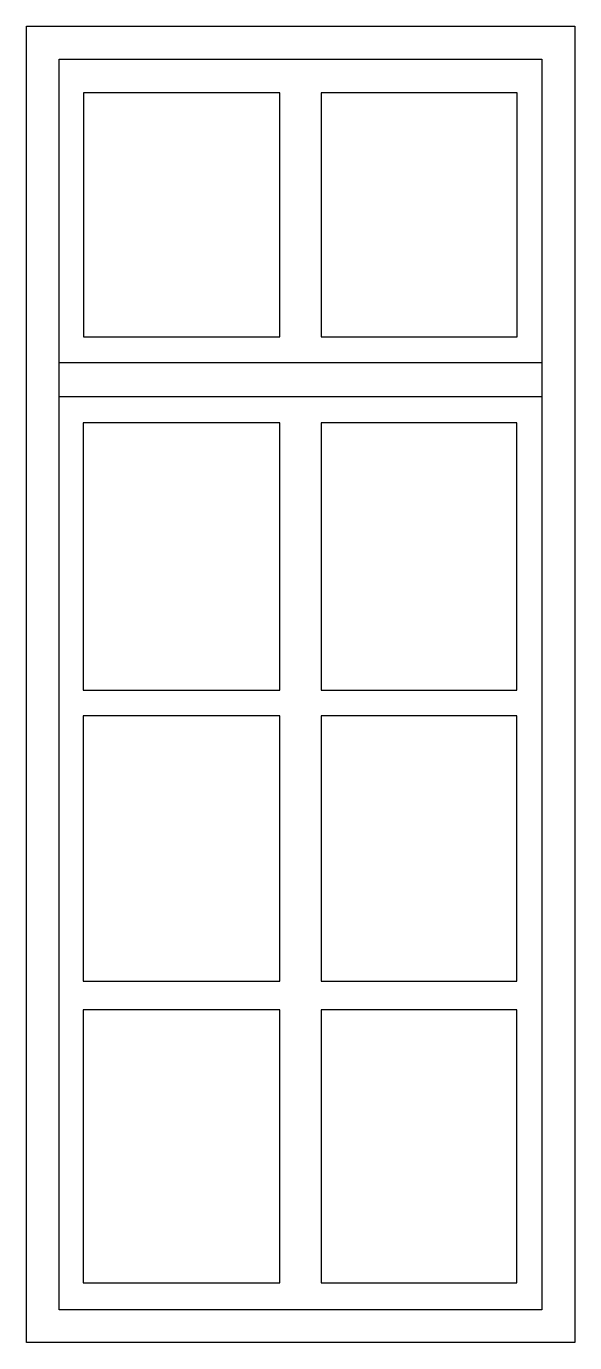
# Model space of a CAD drawing. Header units: millimetres. Extents: x -591.29 to -590.79, y 1790.03 to 1791.23.
import ezdxf

# ---------------------------------------------------------------- set-up
doc = ezdxf.new("R2010")
doc.units = ezdxf.units.MM
doc.header["$LTSCALE"] = 10
doc.layers.add('Janelas', color=2, linetype='Continuous')

msp = doc.modelspace()

# ---------------------------------------------------------------- linework, layer by layer
at = {"layer": 'Janelas'}
for p, q in [((-591.2897, 1791.2338), (-590.7897, 1791.2338)), ((-591.2897, 1790.0338), (-591.2897, 1791.2338)), ((-590.7897, 1791.2338), (-590.7897, 1790.0338)), ((-590.7897, 1790.0338), (-591.2897, 1790.0338))]:
    msp.add_line(p, q, dxfattribs=at)
at = {"layer": 'Janelas', "color": 1}
for p, q in [((-591.2597, 1791.2038), (-590.8197, 1791.2038)), ((-591.2597, 1790.0638), (-591.2597, 1791.2038)), ((-590.8197, 1791.2038), (-590.8197, 1790.0638)), ((-591.0585, 1791.1732), (-591.2377, 1791.1732)), ((-591.2377, 1791.1732), (-591.2377, 1790.9507)), ((-591.0585, 1790.9507), (-591.0585, 1791.1732)), ((-591.0209, 1791.1732), (-591.0209, 1790.9507)), ((-590.8423, 1791.1732), (-591.0209, 1791.1732)), ((-590.8423, 1790.9507), (-590.8423, 1791.1732)), ((-591.2377, 1790.9507), (-591.0585, 1790.9507)), ((-591.0209, 1790.9507), (-590.8423, 1790.9507)), ((-591.2597, 1790.9272), (-590.8197, 1790.9272)), ((-591.2597, 1790.8962), (-590.8197, 1790.8962)), ((-591.0586, 1790.8722), (-591.2378, 1790.8722)), ((-591.2378, 1790.8722), (-591.2378, 1790.6285)), ((-591.0586, 1790.6285), (-591.0586, 1790.8722)), ((-591.021, 1790.8722), (-591.021, 1790.6285)), ((-590.8424, 1790.8722), (-591.021, 1790.8722)), ((-590.8424, 1790.6285), (-590.8424, 1790.8722)), ((-591.2378, 1790.6285), (-591.0586, 1790.6285)), ((-591.021, 1790.6285), (-590.8424, 1790.6285)), ((-591.0586, 1790.6051), (-591.2378, 1790.6051)), ((-591.2378, 1790.6051), (-591.2378, 1790.3634)), ((-591.0586, 1790.3634), (-591.0586, 1790.6051)), ((-591.021, 1790.6051), (-591.021, 1790.3634)), ((-590.8424, 1790.6051), (-591.021, 1790.6051)), ((-590.8424, 1790.3634), (-590.8424, 1790.6051)), ((-591.2378, 1790.3634), (-591.0586, 1790.3634)), ((-591.021, 1790.3634), (-590.8424, 1790.3634)), ((-591.0586, 1790.3373), (-591.2378, 1790.3373)), ((-591.2378, 1790.3373), (-591.2378, 1790.0884)), ((-591.0586, 1790.0884), (-591.0586, 1790.3373)), ((-591.021, 1790.3373), (-591.021, 1790.0884)), ((-590.8424, 1790.3373), (-591.021, 1790.3373)), ((-590.8424, 1790.0884), (-590.8424, 1790.3373)), ((-591.2378, 1790.0884), (-591.0586, 1790.0884)), ((-591.021, 1790.0884), (-590.8424, 1790.0884)), ((-590.8197, 1790.0638), (-591.2597, 1790.0638))]:
    msp.add_line(p, q, dxfattribs=at)

doc.saveas('drawing.dxf')
